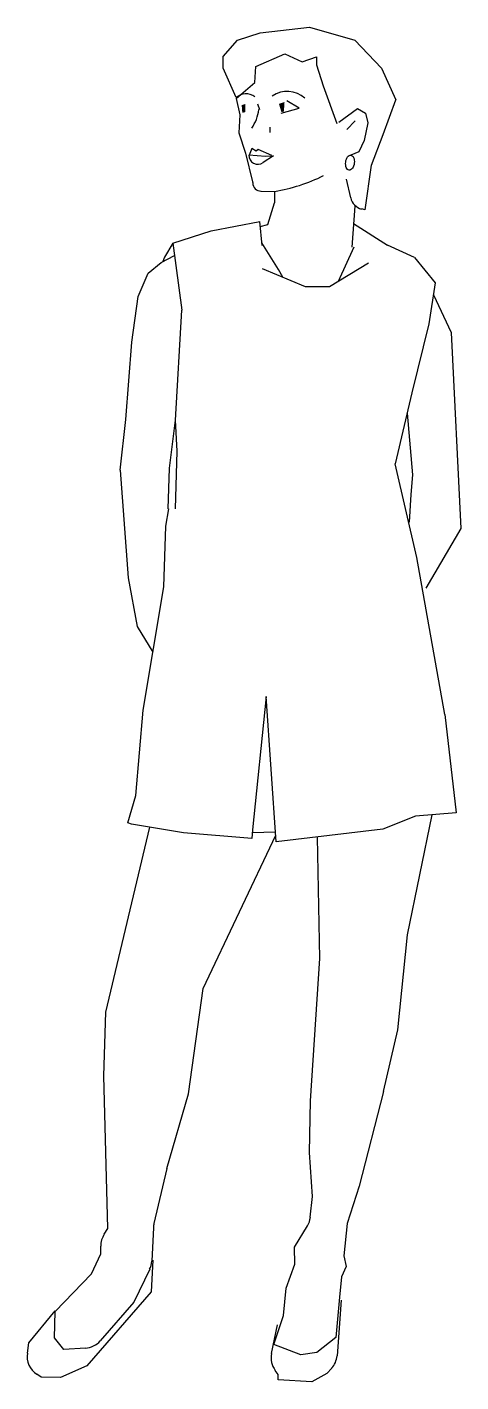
# Model space of a CAD drawing. Extents: x 7.48 to 8, y 24.94 to 26.55.
import ezdxf

# ---------------------------------------------------------------- set-up
doc = ezdxf.new("R2010")
doc.units = 0
doc.header["$MEASUREMENT"] = 0
doc.layers.get('0').update_dxf_attribs({"linetype": 'CONTINUOUS'})

msp = doc.modelspace()

# ---------------------------------------------------------------- linework, layer by layer
for p, q in [((7.734, 26.4682), (7.7384, 26.4487)), ((7.7593, 26.4617), (7.7616, 26.4549)), ((7.8089, 26.4566), (7.7942, 26.4654)), ((7.7384, 26.4487), (7.7369, 26.4272)), ((7.7876, 26.4505), (7.8089, 26.4566)), ((7.7742, 26.4338), (7.7742, 26.4275)), ((7.7369, 26.4272), (7.7449, 26.4029)), ((7.7449, 26.4029), (7.7535, 26.3687)), ((7.7489, 26.4008), (7.7688, 26.3995)), ((7.7525, 26.4083), (7.7495, 26.4007)), ((7.7578, 26.4053), (7.7525, 26.4083)), ((7.76, 26.4075), (7.7578, 26.4053)), ((7.7766, 26.4), (7.76, 26.4075)), ((7.7783, 26.3999), (7.766, 26.3919)), ((7.7688, 26.3995), (7.7783, 26.3999)), ((7.7535, 26.3687), (7.7536, 26.3674)), ((7.8706, 26.3496), (7.8655, 26.3719)), ((7.7635, 26.3576), (7.7796, 26.3573)), ((7.7796, 26.3573), (7.7795, 26.3437)), ((7.8754, 26.3397), (7.872, 26.2907)), ((7.888, 26.3353), (7.8835, 26.3364)), ((7.765, 26.2929), (7.762, 26.3215)), ((7.9828, 25.7337), (7.9496, 25.921)), ((7.7697, 25.7553), (7.7532, 25.5963)), ((7.7818, 25.5817), (7.7697, 25.7553)), ((7.6141, 25.6369), (7.6229, 25.7388)), ((7.9828, 25.7337), (7.9964, 25.6163)), ((7.6045, 25.6044), (7.6141, 25.6369)), ((7.6089, 25.6028), (7.6045, 25.6044)), ((7.9478, 25.6126), (7.9091, 25.5968)), ((7.9964, 25.6163), (7.9478, 25.6126)), ((7.6712, 25.5927), (7.6089, 25.6028)), ((7.7524, 25.5859), (7.6712, 25.5927)), ((7.7532, 25.5963), (7.7524, 25.5859)), ((7.781, 25.5935), (7.7529, 25.5926)), ((7.9091, 25.5968), (7.7818, 25.5817)), ((7.5809, 25.1207), (7.576, 25.303)), ((7.6511, 25.1925), (7.6772, 25.2813)), ((7.9099, 25.2842), (7.8807, 25.1713)), ((7.8213, 25.2114), (7.8228, 25.2729)), ((7.8251, 25.1588), (7.8213, 25.2114)), ((7.6511, 25.1925), (7.6358, 25.1266)), ((7.8807, 25.1713), (7.8664, 25.1267)), ((7.8224, 25.1343), (7.8251, 25.1588)), ((7.5764, 25.1139), (7.5809, 25.1207)), ((7.6351, 25.1221), (7.6331, 25.0819)), ((7.8037, 25.0985), (7.819, 25.124)), ((7.8664, 25.1267), (7.8622, 25.0884)), ((7.5612, 25.0667), (7.5724, 25.0907)), ((7.5724, 25.0907), (7.5723, 25.0997)), ((7.8039, 25.0782), (7.8037, 25.0985)), ((7.8622, 25.0884), (7.8653, 25.0756)), ((7.6307, 25.0722), (7.6119, 25.033)), ((7.6345, 25.0829), (7.6324, 25.0454)), ((7.7935, 25.0498), (7.8039, 25.0782)), ((7.8653, 25.0756), (7.8595, 25.0633)), ((7.5179, 25.0217), (7.5612, 25.0667)), ((7.8595, 25.0633), (7.8571, 25.0388)), ((7.6324, 25.0454), (7.5555, 24.9569)), ((7.7902, 25.0169), (7.7935, 25.0498)), ((7.8571, 25.0388), (7.8528, 24.9909)), ((7.4866, 24.9844), (7.5179, 25.0227)), ((7.6119, 25.033), (7.5716, 24.9869)), ((7.8593, 25.0354), (7.8543, 24.9691)), ((7.5171, 24.9903), (7.5179, 25.0217)), ((7.7761, 24.9716), (7.7832, 25.0058)), ((7.779, 24.9824), (7.7902, 25.0169)), ((7.5281, 24.9767), (7.5171, 24.9903)), ((7.8528, 24.9909), (7.8303, 24.9728)), ((7.4847, 24.9722), (7.4866, 24.9844)), ((7.5541, 24.9783), (7.5281, 24.9767)), ((7.8112, 24.97), (7.779, 24.9824)), ((7.8303, 24.9728), (7.8112, 24.97)), ((7.5011, 24.9437), (7.496, 24.947)), ((7.5242, 24.9431), (7.5011, 24.9437)), ((7.5555, 24.9569), (7.5242, 24.9431)), ((7.784, 24.9467), (7.7805, 24.9514)), ((7.7841, 24.9402), (7.784, 24.9467)), ((7.8422, 24.9478), (7.8243, 24.9379)), ((7.8479, 24.9541), (7.8422, 24.9478)), ((7.8243, 24.9379), (7.7841, 24.9402))]:
    msp.add_line(p, q)
for points in [[(7.7182, 26.5043), (7.7182, 26.5183), (7.7354, 26.5375), (7.7626, 26.5463), (7.8213, 26.5532), (7.8757, 26.5375), (7.9072, 26.5043), (7.9245, 26.4665)], [(7.734, 26.4682), (7.756, 26.487), (7.7575, 26.5062), (7.7921, 26.5215), (7.8126, 26.512), (7.8299, 26.5177), (7.8299, 26.5081), (7.8377, 26.4832), (7.854, 26.4382)], [(7.7337, 26.4692), (7.7182, 26.5043)], [(7.888, 26.3353), (7.8954, 26.3885), (7.9095, 26.425), (7.9245, 26.4665)], [(7.8564, 26.44), (7.8786, 26.4563), (7.8881, 26.4505), (7.8912, 26.439), (7.8865, 26.4179), (7.8802, 26.4045), (7.8708, 26.4006)], [(7.876, 26.4416), (7.866, 26.4313)], [(7.7627, 26.3154), (7.7715, 26.318), (7.7795, 26.3437)], [(7.6585, 26.2955), (7.7042, 26.3105), (7.762, 26.3215)], [(7.8739, 26.319), (7.9145, 26.2931)], [(7.6585, 26.2955), (7.6485, 26.2789), (7.6465, 26.2737)], [(7.6585, 26.2955), (7.6691, 26.2158)], [(7.7895, 26.255), (7.7846, 26.2643), (7.7646, 26.2962)], [(7.8744, 26.291), (7.8555, 26.25)], [(7.9467, 26.2786), (7.9145, 26.2931)], [(7.617, 26.2322), (7.6288, 26.26), (7.6443, 26.2726), (7.6604, 26.2809)], [(7.7648, 26.2653), (7.8163, 26.2438), (7.8453, 26.2438), (7.8917, 26.2721)], [(7.9467, 26.2786), (7.9714, 26.2485), (7.9638, 26.1996), (7.9435, 26.1171)], [(7.9692, 26.2342), (7.9905, 26.1892), (8.0021, 25.9553), (7.9602, 25.8844)], [(7.5954, 26.0249), (7.6024, 26.0852), (7.6095, 26.1776), (7.617, 26.2322)], [(7.6615, 26.0846), (7.6691, 26.2158)], [(7.9435, 26.1171), (7.9236, 26.0327)], [(7.9378, 26.093), (7.9442, 26.0196), (7.9422, 25.9959), (7.9403, 25.9628)], [(7.6528, 25.9789), (7.6542, 26.0274), (7.6615, 26.0846)], [(7.6616, 25.979), (7.6636, 26.0476), (7.6615, 26.0846)], [(7.5954, 26.0249), (7.6052, 25.8964), (7.6157, 25.8385), (7.6344, 25.808)], [(7.9496, 25.921), (7.9236, 26.0327)], [(7.6229, 25.7388), (7.6474, 25.8859), (7.6498, 25.9581), (7.6535, 25.9789)], [(7.9099, 25.2842), (7.9268, 25.3575), (7.9384, 25.4709), (7.9678, 25.6141)], [(7.576, 25.303), (7.5785, 25.3787), (7.6308, 25.5993)], [(7.6772, 25.2813), (7.6946, 25.4071), (7.7813, 25.5896)], [(7.8228, 25.2729), (7.8339, 25.4426), (7.8308, 25.5875)]]:
    msp.add_lwpolyline(points)
msp.add_lwpolyline([(7.8708, 26.4006, -0.156829), (7.8725, 26.3998, -0.106619), (7.8741, 26.3976, -0.072351), (7.8749, 26.3947, -0.058762), (7.8749, 26.3911, -0.058762), (7.874, 26.3876, -0.072351), (7.8726, 26.385, -0.106619), (7.8705, 26.3832, -0.156829), (7.8686, 26.3828, -0.156829), (7.8669, 26.3836, -0.106619), (7.8653, 26.3858, -0.072351), (7.8646, 26.3887, -0.058762), (7.8646, 26.3923, -0.058762), (7.8654, 26.3958, -0.072351), (7.8668, 26.3984, -0.106619), (7.8689, 26.4003, -0.156829)], format="xyb", close=True)
for centre, radius, start, end in [((7.7949, 26.4452), 0.0314, 48.0438, 124.7251), ((7.7454, 26.4562), 0.0175, 51.6993, 132.119), ((7.7109, 26.461), 0.0503, 325.6461, 353.0464), ((7.7598, 26.4005), 0.0108, 178.8065, 305.54), ((7.7638, 26.3678), 0.0102, 182.5505, 268.7017), ((7.7459, 26.5613), 0.2068, 279.385, 296.5135), ((7.8879, 26.3536), 0.0178, 192.9946, 255.6679), ((7.6605, 25.1209), 0.0254, 166.9144, 177.1123), ((7.7972, 25.137), 0.0254, 329.1856, 353.7203), ((7.5977, 25.1), 0.0254, 146.801, 180.7105), ((7.6077, 25.0831), 0.0254, 334.3996, 357.1123), ((7.5525, 25.0036), 0.0254, 273.5382, 318.833), ((7.5098, 24.9683), 0.0254, 171.0995, 237.1552), ((7.801, 24.9665), 0.0254, 168.3606, 216.2817), ((7.8289, 24.971), 0.0254, 318.2819, 355.6724)]:
    msp.add_arc(centre, radius, start, end)
for points in [[(7.7405, 26.4602), (7.745, 26.4617), (7.7412, 26.4511), (7.745, 26.4519)], [(7.7916, 26.4639), (7.7909, 26.4526), (7.7849, 26.4617), (7.7879, 26.4519)]]:
    msp.add_solid(points)

doc.saveas('drawing.dxf')
